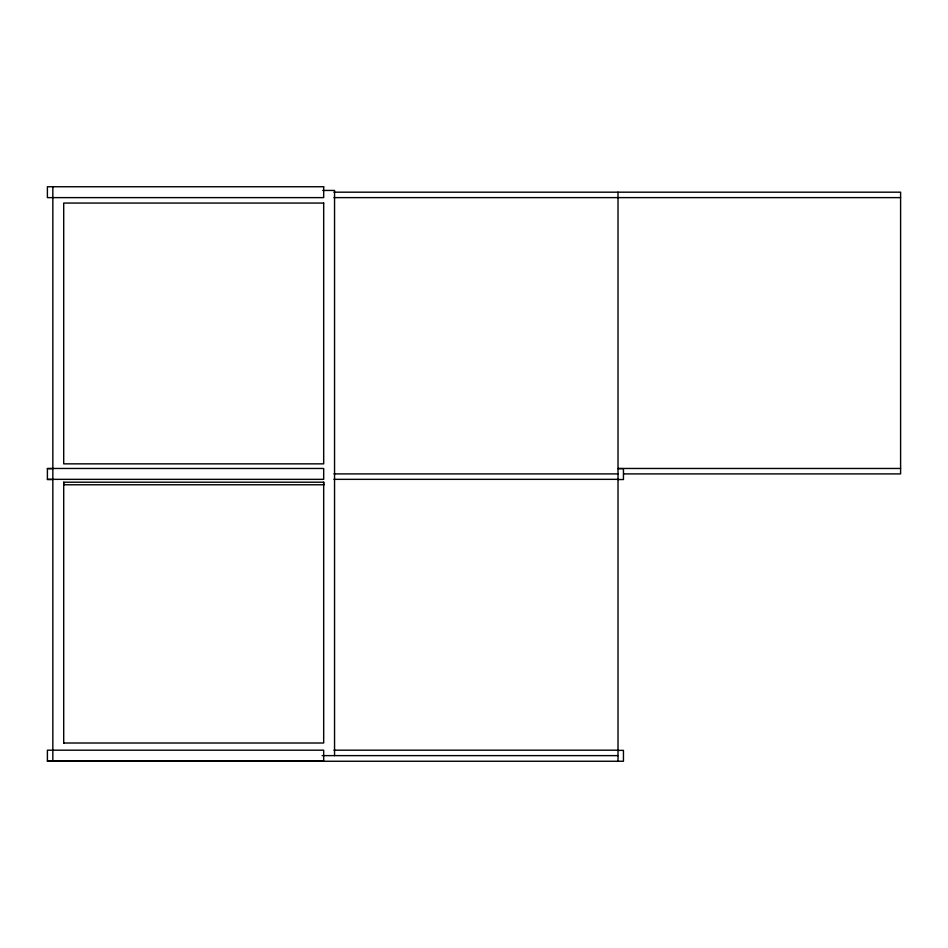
<?xml version="1.0" encoding="UTF-8"?>
<svg xmlns="http://www.w3.org/2000/svg" width="948" height="948" viewBox="0 0 948 948"><rect width="100%" height="100%" fill="white"/><g stroke="black" fill="none" stroke-linecap="round" stroke-linejoin="round"><path stroke-width="1.42" d="M63.706 483.859L63.706 482.212L323.683 482.212L323.683 483.859M322.758 190.441L334.549 190.441L334.549 755.627M333.945 192.183L900.6 192.183L900.6 473.905L623.926 473.905M333.945 197.622L900.6 197.622M618.013 468.466L900.6 468.466M47.4 468.656L52.839 468.656M618.013 468.656L623.452 468.656L623.452 479.534L618.013 479.534M333.945 473.905L618.013 473.905M47.4 479.344L323.683 479.344L323.683 468.466L47.4 468.466L47.4 479.534L52.839 479.534M333.945 479.344L618.013 479.344M63.706 484.772L324.192 484.772M63.706 743.007L323.683 743.007L323.683 482.212M333.945 750.188L618.013 750.188M618.013 750.378L623.452 750.378L623.452 761.256L47.4 761.256L47.4 750.188L323.683 750.188L323.683 761.054L47.4 761.054M322.107 755.627L618.013 755.627M618.013 192.183L618.013 761.256M63.706 482.212L63.706 743.303M52.839 186.744L52.839 761.054M323.683 186.744L47.4 186.744L47.4 197.622L323.683 197.622L323.683 186.744M323.683 203.062L63.706 203.062L63.706 463.856L323.683 463.856L323.683 203.062"/></g></svg>
